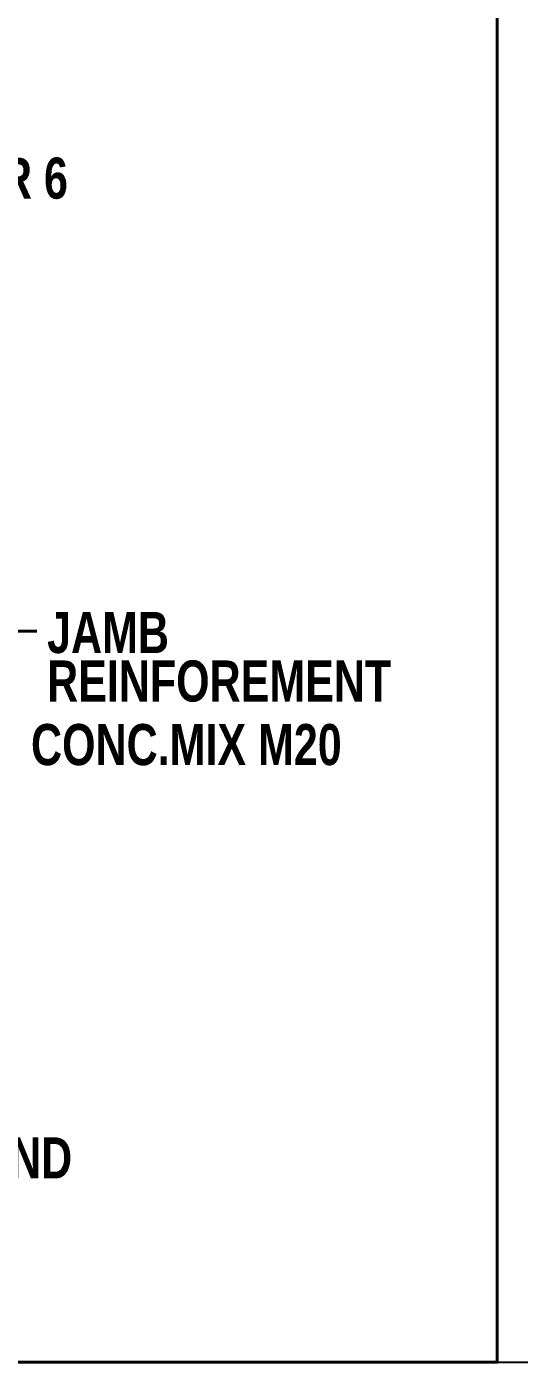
# Model space of a CAD drawing. Header units: metres. Extents: x 2754 to 3501, y 1112 to 1514.
# Drawn here: x 2875.5 to 2879.32, y 1352.18 to 1362.51 of the extents above; entities that cross this region are included whole.
import ezdxf

# ---------------------------------------------------------------- set-up
doc = ezdxf.new("R2010")
doc.units = ezdxf.units.M
doc.styles.add('t8', font='arialbd.ttf')

# ---------------------------------------------------------------- blocks, each defined once
blk = doc.blocks.new('RGHG')
at = {"color": 0, "lineweight": 40}
blk.add_line((286441.34, 37091.7), (286455.45, 37091.7), dxfattribs=at)
at = {"color": 0, "linetype": 'ByBlock', "lineweight": 40}
blk.add_lwpolyline([(286083.35, 36993.59), (286517.28, 36993.59), (286517.28, 37331.41), (286083.35, 37331.41)], close=True, dxfattribs=at)
at = {"color": 0, "linetype": 'Continuous', "lineweight": 40, "style": 't8', "width": 0.75}
for s, height, p in [('2 TOR 6', 5.513, (286437.82, 37149.73)), ('JAMB', 5.513, (286456.85, 37088.76)), ('REINFOREMENT', 5.5131, (286456.85, 37082.25)), ('CONC.MIX M20', 5.5131, (286454.69, 37073.72)), ('PLINTH BAND', 5.5131, (286421.07, 37018.26))]:
    blk.add_text(s, height=height, dxfattribs=at).set_placement(p)

msp = doc.modelspace()

# ---------------------------------------------------------------- linework, layer by layer
at = {"color": 7}
msp.add_lwpolyline([(2797.66701, 1458.35867), (2797.66701, 1352.17896), (2930.79041, 1352.17896), (2930.79041, 1458.35867)], close=True, dxfattribs=at)

# ---------------------------------------------------------------- block references
at = {"xscale": 0.0576608966579706, "yscale": 0.0576608966579706, "zscale": 0.0576608966579706}
msp.add_blockref('RGHG', (-13641.69964, -780.90444), dxfattribs=at)

doc.saveas('drawing.dxf')
